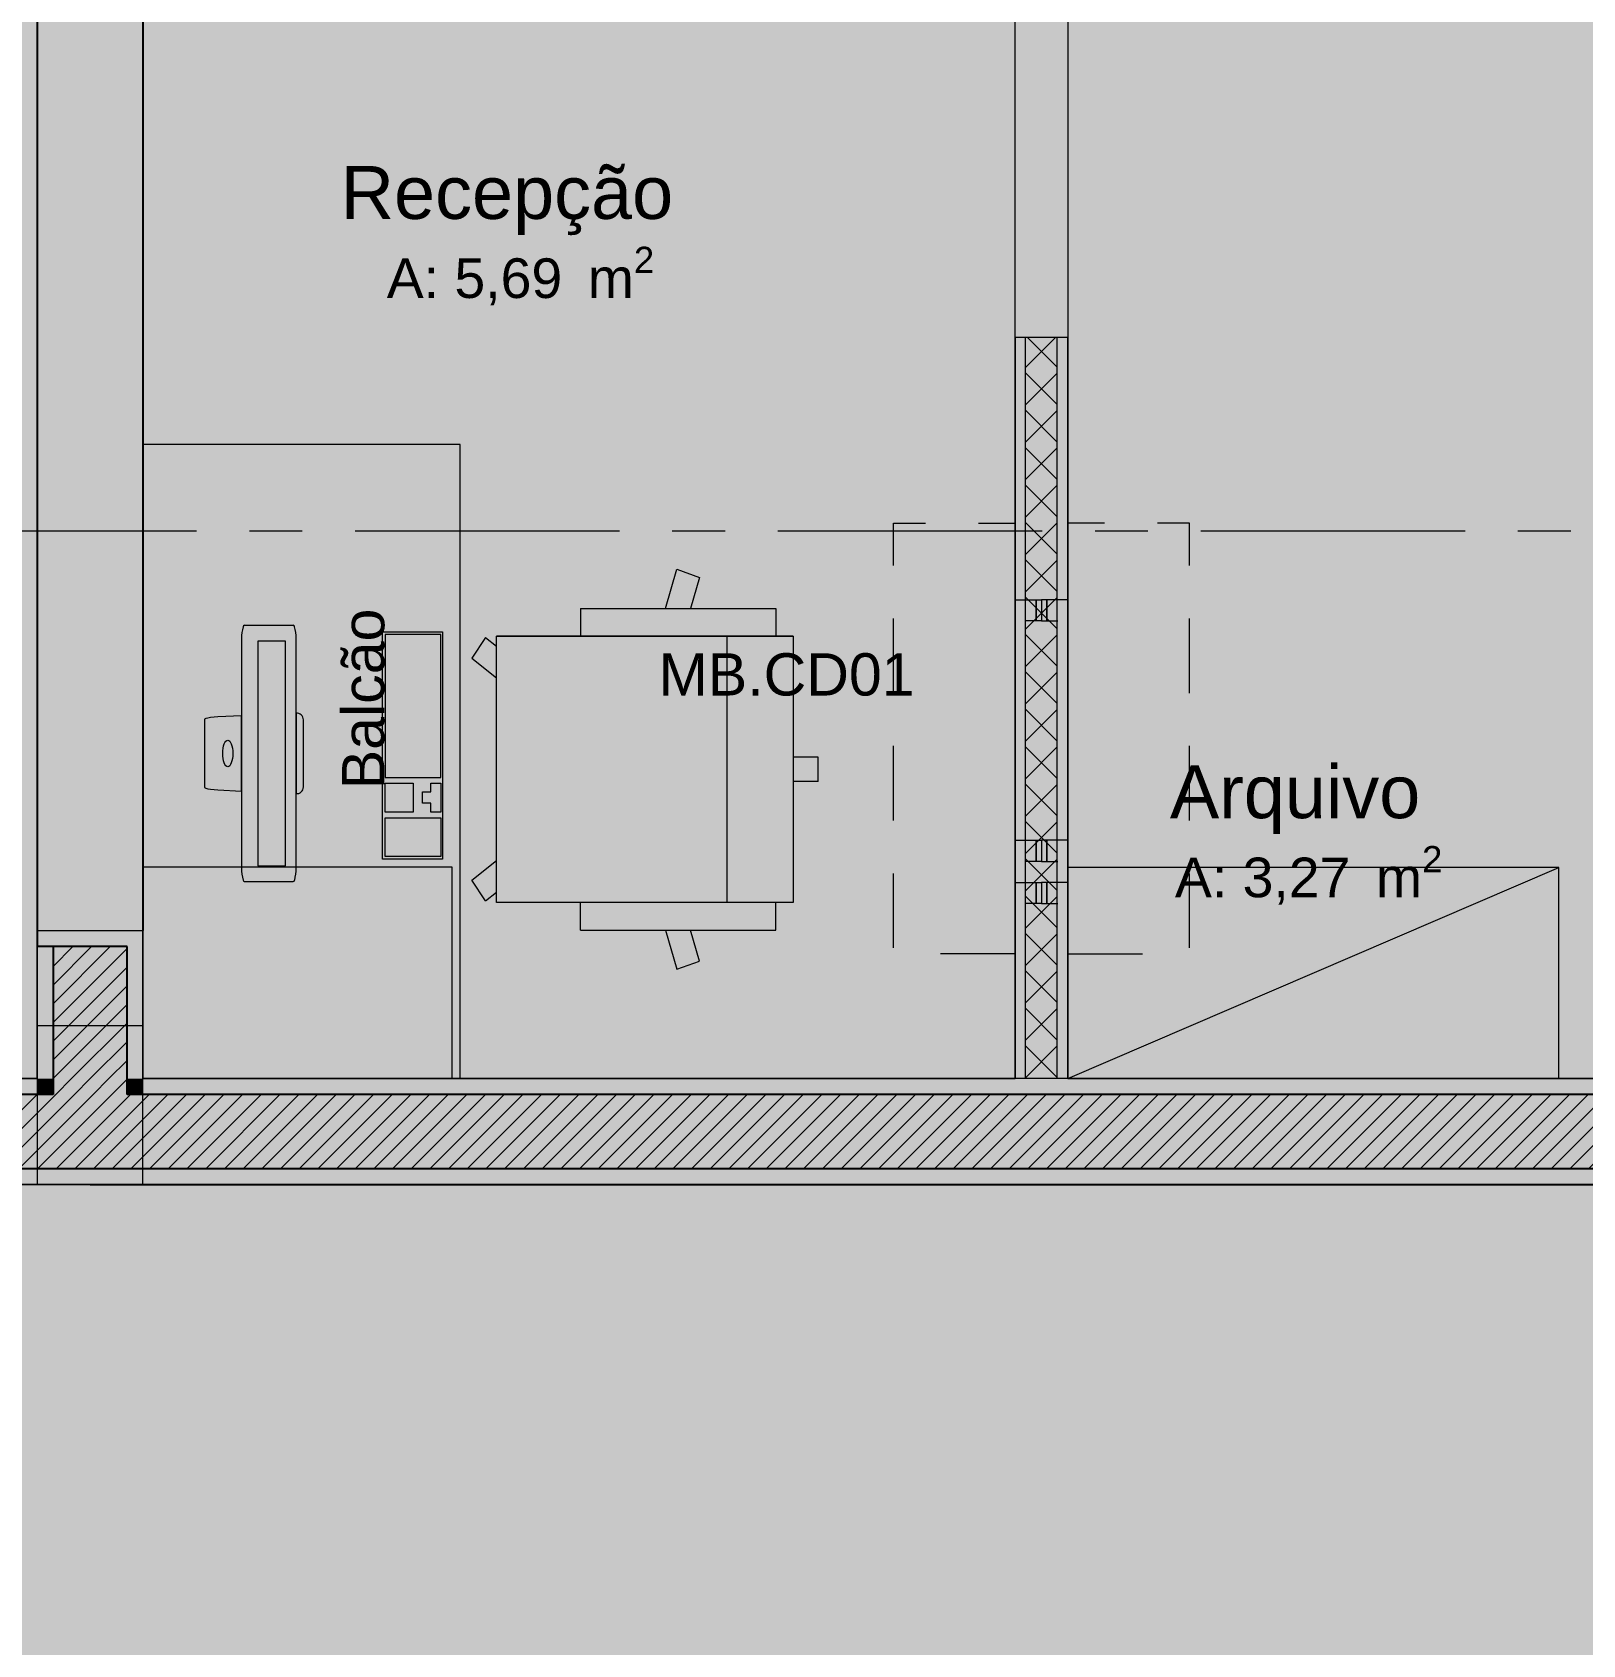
# Model space of a CAD drawing. Header units: metres. Extents: x -77 to 21.6, y -70.6 to -27.7.
# Drawn here: x -54.023 to -51.09, y -57.672 to -54.621 of the extents above; entities that cross this region are included whole.
import ezdxf

# ---------------------------------------------------------------- set-up
doc = ezdxf.new("R2010")
doc.units = ezdxf.units.M
doc.header["$MEASUREMENT"] = 0
doc.linetypes.add('Dot & Dashed', pattern=[0.6, 0.5, -0.05, 0, -0.05])
doc.linetypes.add('Hidden Line', pattern=[0.195611, 0.141111, -0.0545])
for name, color, linetype, lineweight in [('0_Caneta_No__99', 7, 'Continuous', 20), ('Concreto moldado in loco_Pilares.IFC Model_Caneta_No__241', 7, 'Continuous', 13), ('Concreto moldado in loco_Pilares.IFC Model_Caneta_No__4', 7, 'Continuous', 20), ('Janelas Archicad_Caneta_No__241', 7, 'Continuous', 13), ('Janelas Archicad_Caneta_No__3', 7, 'Continuous', 25), ('MOBILIÁRIO_Caneta_No__96', 252, 'Continuous', 0), ('NOTAS-LAYOUT.EXEC_Caneta_No__99', 7, 'Continuous', 20), ('PAREDE CONSTRUIR_Caneta_No__241', 7, 'Continuous', 13), ('PAREDE CONSTRUIR_Caneta_No__3', 7, 'Continuous', 25), ('PAREDE CONSTRUIR_Caneta_No__83', 84, 'Continuous', 0), ('Portas Archicad_Caneta_No__241', 7, 'Continuous', 13), ('Selos de Zona Archicad_Caneta_No__11', 7, 'Continuous', 5)]:
    doc.layers.add(name, color=color, linetype=linetype, lineweight=lineweight)
for name, color, linetype in [('Concreto moldado in loco_Pilares.IFC Model', 7, 'Continuous'), ('Janelas Archicad', 7, 'Continuous'), ('MOBILIÁRIO', 7, 'Continuous'), ('NOTAS-LAYOUT.EXEC', 7, 'Continuous'), ('PAREDE CONSTRUIR', 7, 'Continuous'), ('Portas Archicad', 7, 'Continuous'), ('ZONA', 7, 'Continuous')]:
    doc.layers.add(name, color=color, linetype=linetype)
for name, color, linetype, lineweight, true_color in [('EQUIP - AR CONDICIONADO_Caneta_No__167', 7, 'Continuous', 13, 0x0035d5), ('LAJES.EST_Caneta_No__18', 7, 'Continuous', 0, 0xdfdfdf), ('LAJES.EST_Caneta_No__254', 7, 'Continuous', 0, 0xd1c9ad), ('MOBILIÁRIO_Caneta_No__19', 7, 'Continuous', 0, 0xe9e9e9), ('ZONA_Caneta_No__56', 7, 'Continuous', 0, 0xffe495)]:
    doc.layers.add(name, color=color, linetype=linetype, lineweight=lineweight, true_color=true_color)
doc.styles.add('GENERATED_STYLE_1', font='arial.ttf')
doc.dimstyles.new('GENERATED_STYLE__1', dxfattribs={"dimtxt": 0.1, "dimasz": 0.0475, "dimexe": 0.18, "dimexo": 0.1, "dimgap": 0, "dimtad": 1, "dimzin": 0, "dimdsep": 46, "dimtxsty": 'GENERATED_STYLE_1', "dimblk": 'ARROWHEAD_11', "dimblk1": 'ARROWHEAD_11', "dimblk2": 'ARROWHEAD_11', "dimcen": 0.09, "dimclrd": 256, "dimclre": 256, "dimclrt": 256, "dimadec": 0, "dimazin": 0, "dimtfac": 1, "dimtdec": 4, "dimtmove": 0, "dimatfit": 3, "dimfxl": 0, "dimtolj": 1, "dimtzin": 0, "dimarcsym": 0})
pattern_1 = [(45, (0, 0), (-0.0176776695, 0.0176776695), [])]

# ---------------------------------------------------------------- blocks, each defined once
blk = doc.blocks.new('Recepção_9_28_6', base_point=(-53.0997, -54.9879))
at = {"layer": 'Selos de Zona Archicad_Caneta_No__11', "color": 7, "lineweight": 5, "attachment_point": 2, "style": 'GENERATED_STYLE_1'}
for s, insert, char_height in [('\\A1;{\\pqc;\\pt0,0.55;\\fArial|b0|i0|c0|p0;\\W1.000000;Recepção\\fArial|b0|i0|c0|p0;\\W1.000000;\\A1{\\H.66x;\\S^  ;}\\fArial|b0|i0|c0|p0;\\W1.000000;\\fArial|b0|i0|c0|p0;\\W1.000000;\\A1{\\H.66x;\\S^  ;}}', (-53.0997, -54.8741), 0.1), ('\\A1;{\\pqc;\\pt0,0.55;\\fArial|b0|i0|c0|p0;\\W1.000000;A: 5,69\\fArial|b0|i0|c0|p0;\\W1.000000;\\A1{\\H.66x;\\S^  ;}\\fArial|b0|i0|c0|p0;\\W1.000000; m\\fArial|b0|i0|c0|p0;\\W1.000000;\\A1{\\H.66x;\\S2^  ;}}', (-53.0997, -55.0268), 0.075)]:
    blk.add_mtext(s, dxfattribs=dict(at, insert=insert, char_height=char_height))
blk = doc.blocks.new('Arquivo_9_30_6', base_point=(-51.6085, -56.1216))
at = {"layer": 'Selos de Zona Archicad_Caneta_No__11', "color": 7, "lineweight": 5, "attachment_point": 2, "style": 'GENERATED_STYLE_1'}
for s, insert, char_height in [('\\A1;{\\pqc;\\pt0,0.55;\\fArial|b0|i0|c0|p0;\\W1.000000;Arquivo\\fArial|b0|i0|c0|p0;\\W1.000000;\\A1{\\H.66x;\\S^  ;}\\fArial|b0|i0|c0|p0;\\W1.000000;\\fArial|b0|i0|c0|p0;\\W1.000000;\\A1{\\H.66x;\\S^  ;}}', (-51.6085, -56.0078), 0.1), ('\\A1;{\\pqc;\\pt0,0.55;\\fArial|b0|i0|c0|p0;\\W1.000000;A: 3,27\\fArial|b0|i0|c0|p0;\\W1.000000;\\A1{\\H.66x;\\S^  ;}\\fArial|b0|i0|c0|p0;\\W1.000000; m\\fArial|b0|i0|c0|p0;\\W1.000000;\\A1{\\H.66x;\\S2^  ;}}', (-51.6085, -56.1605), 0.075)]:
    blk.add_mtext(s, dxfattribs=dict(at, insert=insert, char_height=char_height))
blk = doc.blocks.new('Rectangular Window Opening 26')
at = {"layer": 'Janelas Archicad_Caneta_No__241', "color": 7, "linetype": 'Continuous', "lineweight": 13}
for p, q in [((-0.9, 0.2), (-0.87, 0.2)), ((-0.87, 0), (-0.87, 0.2)), ((0.9, 0.2), (0.87, 0.2)), ((0.87, 0), (0.87, 0.2))]:
    blk.add_line(p, q, dxfattribs=at)
at = {"layer": 'Janelas Archicad_Caneta_No__3', "color": 7, "linetype": 'Continuous', "lineweight": 25}
for p, q in [((-0.87, 0.2), (0.87, 0.2)), ((-0.9, 0), (0.9, 0))]:
    blk.add_line(p, q, dxfattribs=at)
blk = doc.blocks.new('Rectangular Door Opening 26')
at = {"layer": 'Portas Archicad_Caneta_No__241', "color": 7, "linetype": 'Continuous', "lineweight": 13}
for p, q in [((-0.4, 0.08), (-0.4, 0.1)), ((0.4, 0.08), (0.4, 0.1)), ((-0.4, 0.02), (-0.4, 0.08)), ((0.4, 0.02), (0.4, 0.08)), ((-0.4, 0), (-0.4, 0.02)), ((0.4, 0), (0.4, 0.02))]:
    blk.add_line(p, q, dxfattribs=at)
blk = doc.blocks.new('Flexible Shelf 26[42]_6', base_point=(-52.064, -56.6006))
at = {"layer": 'MOBILIÁRIO_Caneta_No__96', "color": 252, "linetype": 'Continuous', "lineweight": 13}
blk.add_line((-52.064, -56.6006), (-51.1353, -56.2012), dxfattribs=at)
at = {"layer": 'MOBILIÁRIO_Caneta_No__96', "color": 252, "linetype": 'Continuous', "lineweight": 13, "flags": 128}
blk.add_lwpolyline([(-52.064, -56.6006), (-51.1353, -56.6006), (-51.1353, -56.2012), (-52.064, -56.2012)], close=True, dxfattribs=at)
blk = doc.blocks.new('Ar Condicionado Split 20_2')
at = {"layer": 'EQUIP - AR CONDICIONADO_Caneta_No__167', "color": 162, "linetype": 'Hidden Line', "lineweight": 13, "true_color": 0x0035d5, "flags": 128}
for points in [[(0, 0), (0.23, 0), (0.23, 0.815), (0, 0.815)], [(-0.04, 0.67), (-0.05, 0.67), (-0.05, 0.63), (-0.04, 0.63)], [(0, 0.63), (0, 0.67), (-0.04, 0.67), (-0.04, 0.63)], [(-0.04, 0.215), (-0.05, 0.215), (-0.05, 0.175), (-0.04, 0.175)], [(0, 0.175), (0, 0.215), (-0.04, 0.215), (-0.04, 0.175)], [(-0.04, 0.135), (-0.05, 0.135), (-0.05, 0.095), (-0.04, 0.095)], [(0, 0.095), (0, 0.135), (-0.04, 0.135), (-0.04, 0.095)]]:
    blk.add_lwpolyline(points, close=True, dxfattribs=at)
blk = doc.blocks.new('Office Desk Rect 26[66]_6', base_point=(-53.814, -55.4006))
at = {"layer": 'MOBILIÁRIO_Caneta_No__19', "linetype": 'Continuous', "lineweight": 0, "true_color": 0xe9e9e9}
blk.add_hatch(color=254, dxfattribs=at).paths.add_polyline_path([(-53.814, -55.4006), (-53.814, -56.6006), (-53.214, -56.6006), (-53.214, -55.4006)])
at = {"layer": 'MOBILIÁRIO_Caneta_No__96', "color": 252, "linetype": 'Continuous', "lineweight": 0}
for p, q in [((-53.229, -56.2006), (-53.814, -56.2006)), ((-53.229, -56.6006), (-53.229, -56.2006))]:
    blk.add_line(p, q, dxfattribs=at)
at = {"layer": 'MOBILIÁRIO_Caneta_No__96', "color": 252, "linetype": 'Continuous', "lineweight": 0, "flags": 128}
blk.add_lwpolyline([(-53.814, -55.4006), (-53.814, -56.6006), (-53.214, -56.6006), (-53.214, -55.4006)], close=True, dxfattribs=at)
blk = doc.blocks.new('Office Chair 04 26[67]_6', base_point=(-53.1864, -56.3903))
at = {"layer": 'MOBILIÁRIO_Caneta_No__19', "linetype": 'Continuous', "lineweight": 0, "true_color": 0xe9e9e9}
blk.add_hatch(color=254, dxfattribs=at).paths.add_polyline_path([(-52.6163, -55.7109), (-52.778, -55.7109), (-52.7607, -55.6524), (-52.8037, -55.637), (-52.8256, -55.7109), (-52.9861, -55.7109), (-52.9861, -55.7634), (-53.1451, -55.7634), (-53.1451, -55.7826), (-53.1657, -55.7661), (-53.1916, -55.8053), (-53.1451, -55.8425), (-53.1451, -56.1881), (-53.1916, -56.2253), (-53.1657, -56.2645), (-53.1451, -56.248), (-53.1451, -56.2672), (-52.9861, -56.2672), (-52.9861, -56.3197), (-52.8256, -56.3197), (-52.8037, -56.3936), (-52.7607, -56.3782), (-52.778, -56.3197), (-52.6163, -56.3197), (-52.6163, -56.2672), (-52.5835, -56.2672), (-52.5835, -56.0384), (-52.5364, -56.0384), (-52.5364, -55.9922), (-52.5835, -55.9922), (-52.5835, -55.7634), (-52.6163, -55.7634)])
at = {"layer": 'MOBILIÁRIO_Caneta_No__96', "color": 252, "linetype": 'Continuous', "lineweight": 0}
for p, q in [((-52.8256, -55.7109), (-52.8037, -55.637)), ((-52.8037, -55.637), (-52.7607, -55.6524)), ((-52.7607, -55.6524), (-52.778, -55.7109)), ((-52.9861, -55.7109), (-52.9861, -55.7634)), ((-52.9861, -55.7109), (-52.9861, -55.7634)), ((-52.9861, -55.7109), (-52.6163, -55.7109)), ((-52.6163, -55.7109), (-52.6163, -55.7634)), ((-52.5835, -55.7634), (-53.1451, -55.7634)), ((-53.1451, -56.2672), (-53.1451, -55.7634)), ((-53.1451, -55.7634), (-52.5835, -55.7634)), ((-52.5835, -55.7634), (-53.1451, -55.7634)), ((-52.7089, -56.2672), (-52.7089, -55.7634)), ((-52.5835, -55.7634), (-52.5835, -56.2672)), ((-53.1657, -55.7661), (-53.1916, -55.8053)), ((-53.1657, -55.7661), (-53.1451, -55.7826)), ((-53.1916, -55.8053), (-53.1451, -55.8425)), ((-52.5364, -55.9922), (-52.5835, -55.9922)), ((-52.5364, -56.0384), (-52.5364, -55.9922)), ((-52.5364, -56.0384), (-52.5835, -56.0384)), ((-53.1916, -56.2253), (-53.1451, -56.1881)), ((-53.1657, -56.2645), (-53.1916, -56.2253)), ((-53.1657, -56.2645), (-53.1451, -56.248)), ((-52.5835, -56.2672), (-53.1451, -56.2672)), ((-52.5835, -56.2672), (-53.1451, -56.2672)), ((-52.9861, -56.3197), (-52.9861, -56.2672)), ((-52.9861, -56.3197), (-52.9861, -56.2672)), ((-52.6163, -56.3197), (-52.6163, -56.2672)), ((-52.9861, -56.3197), (-52.6163, -56.3197)), ((-52.8256, -56.3197), (-52.8037, -56.3936)), ((-52.7607, -56.3782), (-52.778, -56.3197)), ((-52.8037, -56.3936), (-52.7607, -56.3782))]:
    blk.add_line(p, q, dxfattribs=at)
blk = doc.blocks.new('Keyboard (Apple) 26[96]_6', base_point=(-53.247, -55.7555))
at = {"layer": 'MOBILIÁRIO_Caneta_No__19', "linetype": 'Continuous', "lineweight": 0, "true_color": 0xe9e9e9}
blk.add_hatch(color=254, dxfattribs=at).paths.add_polyline_path([(-53.361, -55.7555), (-53.361, -56.1855), (-53.247, -56.1855), (-53.247, -55.7555)])
at = {"layer": 'MOBILIÁRIO_Caneta_No__96', "color": 252, "linetype": 'Continuous', "lineweight": 0}
for p, q in [((-53.356, -55.7605), (-53.356, -56.031)), ((-53.2505, -55.7605), (-53.356, -55.7605)), ((-53.2505, -56.031), (-53.2505, -55.7605)), ((-53.356, -56.031), (-53.2505, -56.031)), ((-53.356, -56.0962), (-53.356, -56.0416)), ((-53.356, -56.0416), (-53.303, -56.0416)), ((-53.303, -56.0416), (-53.303, -56.0962)), ((-53.285, -56.0797), (-53.285, -56.0582)), ((-53.285, -56.0582), (-53.269, -56.0582)), ((-53.269, -56.0582), (-53.269, -56.0416)), ((-53.269, -56.0416), (-53.2505, -56.0416)), ((-53.2505, -56.0416), (-53.2505, -56.0962)), ((-53.303, -56.0962), (-53.356, -56.0962)), ((-53.269, -56.0797), (-53.285, -56.0797)), ((-53.269, -56.0962), (-53.269, -56.0797)), ((-53.2505, -56.0962), (-53.269, -56.0962)), ((-53.356, -56.1805), (-53.356, -56.1069)), ((-53.356, -56.1069), (-53.2505, -56.1069)), ((-53.2505, -56.1069), (-53.2505, -56.1805)), ((-53.2505, -56.1805), (-53.356, -56.1805))]:
    blk.add_line(p, q, dxfattribs=at)
at = {"layer": 'MOBILIÁRIO_Caneta_No__96', "color": 252, "linetype": 'Continuous', "lineweight": 0, "flags": 128}
blk.add_lwpolyline([(-53.361, -55.7555), (-53.247, -55.7555), (-53.247, -56.1855), (-53.361, -56.1855)], close=True, dxfattribs=at)
blk = doc.blocks.new('iMac 26[97]_6', base_point=(-53.5103, -55.9853))
at = {"layer": 'MOBILIÁRIO_Caneta_No__19', "linetype": 'Continuous', "lineweight": 0, "true_color": 0xe9e9e9}
for points in [[(-53.5299, -55.7427), (-53.6216, -55.7427), (-53.6217, -55.7427, 0.267414), (-53.6246, -55.7457, 0.076493), (-53.6273, -55.7681), (-53.5243, -55.7681, 0.076493), (-53.527, -55.7456, 0.267414)], [(-53.5299, -56.2278, 0.267414), (-53.527, -56.2249, 0.064809), (-53.5243, -56.2024), (-53.5243, -55.7681), (-53.6273, -55.7681), (-53.6273, -56.2024, 0.076493), (-53.6246, -56.2248, 0.267414), (-53.6217, -56.2278)], [(-53.6977, -55.9216), (-53.6977, -56.049), (-53.6975, -56.05), (-53.6953, -56.051), (-53.6913, -56.0521), (-53.6859, -56.053), (-53.6794, -56.0537), (-53.6724, -56.0542), (-53.6273, -56.0566), (-53.6273, -55.9139), (-53.6724, -55.9163), (-53.6794, -55.9168), (-53.6859, -55.9175), (-53.6913, -55.9185), (-53.6953, -55.9195), (-53.6975, -55.9205)], [(-53.5103, -55.9218, 0.431428), (-53.5242, -55.9091), (-53.5242, -56.0614, 0.443051), (-53.5103, -56.0488)]]:
    blk.add_hatch(color=254, dxfattribs=at).paths.add_polyline_path(points)
at = {"layer": 'MOBILIÁRIO_Caneta_No__96', "color": 252, "linetype": 'Continuous', "lineweight": 0}
for p, q in [((-53.6217, -55.7427), (-53.6216, -55.7427)), ((-53.6216, -55.7427), (-53.5299, -55.7427)), ((-53.6273, -55.7681), (-53.6273, -56.2024)), ((-53.5443, -55.7727), (-53.5964, -55.7727)), ((-53.5964, -55.7727), (-53.5964, -56.1978)), ((-53.5443, -56.1978), (-53.5443, -55.7727)), ((-53.5243, -56.2024), (-53.5243, -55.7681)), ((-53.5964, -56.1978), (-53.5443, -56.1978)), ((-53.6217, -56.2278), (-53.5299, -56.2278))]:
    blk.add_line(p, q, dxfattribs=at)
at = {"layer": 'MOBILIÁRIO_Caneta_No__96', "color": 252, "linetype": 'Continuous', "lineweight": 0, "flags": 128}
blk.add_lwpolyline([(-53.6977, -55.9216), (-53.6977, -56.049), (-53.6975, -56.05), (-53.6953, -56.051), (-53.6913, -56.0521), (-53.6859, -56.053), (-53.6794, -56.0537), (-53.6724, -56.0542), (-53.6273, -56.0566), (-53.6273, -55.9139), (-53.6724, -55.9163), (-53.6794, -55.9168), (-53.6859, -55.9175), (-53.6913, -55.9185), (-53.6953, -55.9195), (-53.6975, -55.9205)], close=True, dxfattribs=at)
blk.add_lwpolyline([(-53.5103, -55.9218, 0.431428), (-53.5242, -55.9091), (-53.5242, -56.0614, 0.443051), (-53.5103, -56.0488)], format="xyb", close=True, dxfattribs=at)
at = {"layer": 'MOBILIÁRIO_Caneta_No__96', "color": 252, "linetype": 'Continuous', "lineweight": 0}
for centre, radius, start, end in [((-53.5533, -55.7656), 0.074, 164.391, 181.8878), ((-53.6206, -55.7467), 0.00413, 106.441, 166.3266), ((-53.531, -55.7467), 0.00416, 14.7669, 74.6524), ((-53.5986, -55.7656), 0.0743, 358.1194, 15.6162), ((-53.5533, -56.2049), 0.074, 178.1122, 195.609), ((-53.6118, -56.2033), 0.0876, 345.716, 0.5484), ((-53.6206, -56.2238), 0.00413, 193.6734, 253.559), ((-53.531, -56.2238), 0.00416, 285.3476, 345.2331)]:
    blk.add_arc(centre, radius, start, end, dxfattribs=at)
blk.add_ellipse((-53.6535, -55.9853), major_axis=(0, 0.0252), ratio=0.377358, dxfattribs=at)
blk = doc.blocks.new('ARROWHEAD_11')
at = {"color": 0, "linetype": 'Continuous', "lineweight": 0}
blk.add_line((0, 0), (-1, 0), dxfattribs=at)
at = {"color": 0, "linetype": 'Continuous', "lineweight": 0, "const_width": 0.25, "flags": 128}
blk.add_lwpolyline([(-0.125, 0, 1), (0.125, 0, 1)], format="xyb", close=True, dxfattribs=at)
blk = doc.blocks.new('Label_154_6', base_point=(-53.3254, -55.5968))
at = {"layer": 'NOTAS-LAYOUT.EXEC_Caneta_No__99', "color": 7, "lineweight": 20, "insert": (-53.4373, -55.7695), "char_height": 0.08, "attachment_point": 2, "rotation": 90, "style": 'GENERATED_STYLE_1'}
blk.add_mtext('\\A1;{\\pqc;\\pt0,99;\\fArial|b0|i0|c0|p0;\\W1.000000;Balcão\\fArial|b0|i0|c0|p0;\\W1.000000;\\A1{\\H.66x;\\S^  ;}\\fArial|b0|i0|c0|p0;\\W1.000000;\\fArial|b0|i0|c0|p0;\\W1.000000;\\A1{\\H.66x;\\S^  ;}\\fArial|b0|i0|c0|p0;\\W1.000000;\\fArial|b0|i0|c0|p0;\\W1.000000;\\fArial|b0|i0|c0|p0;\\W1.000000;\\fArial|b0|i0|c0|p0;\\W1.000000;\\fArial|b0|i0|c0|p0;\\W1.000000;\\fArial|b0|i0|c0|p0;\\W1.000000;\\fArial|b0|i0|c0|p0;\\W1.000000;\\A1{\\H.66x;\\S^  ;}\\fArial|b0|i0|c0|p0;\\W1.000000;\\fArial|b0|i0|c0|p0;\\W1.000000;\\A1{\\H.66x;\\S^  ;}\\fArial|b0|i0|c0|p0;\\W1.000000;\\fArial|b0|i0|c0|p0;\\W1.000000;\\fArial|b0|i0|c0|p0;\\W1.000000;\\fArial|b0|i0|c0|p0;\\W1.000000;\\fArial|b0|i0|c0|p0;\\W1.000000;\\fArial|b0|i0|c0|p0;\\W1.000000;\\fArial|b0|i0|c0|p0;\\W1.000000;\\A1{\\H.66x;\\S^  ;}\\fArial|b0|i0|c0|p0;\\W1.000000;\\fArial|b0|i0|c0|p0;\\W1.000000;\\A1{\\H.66x;\\S^  ;}\\fArial|b0|i0|c0|p0;\\W1.000000;\\fArial|b0|i0|c0|p0;\\W1.000000;\\fArial|b0|i0|c0|p0;\\W1.000000;\\fArial|b0|i0|c0|p0;\\W1.000000;\\fArial|b0|i0|c0|p0;\\W1.000000;\\fArial|b0|i0|c0|p0;\\W1.000000;\\fArial|b0|i0|c0|p0;\\W1.000000;\\A1{\\H.66x;\\S^  ;}\\fArial|b0|i0|c0|p0;\\W1.000000;\\fArial|b0|i0|c0|p0;\\W1.000000;\\A1{\\H.66x;\\S^  ;}\\fArial|b0|i0|c0|p0;\\W1.000000;\\fArial|b0|i0|c0|p0;\\W1.000000;\\fArial|b0|i0|c0|p0;\\W1.000000;\\fArial|b0|i0|c0|p0;\\W1.000000;\\fArial|b0|i0|c0|p0;\\W1.000000;\\fArial|b0|i0|c0|p0;\\W1.000000;\\fArial|b0|i0|c0|p0;\\W1.000000;\\A1{\\H.66x;\\S^  ;}\\fArial|b0|i0|c0|p0;\\W1.000000;\\fArial|b0|i0|c0|p0;\\W1.000000;\\A1{\\H.66x;\\S^  ;}\\fArial|b0|i0|c0|p0;\\W1.000000;\\fArial|b0|i0|c0|p0;\\W1.000000;\\fArial|b0|i0|c0|p0;\\W1.000000;\\fArial|b0|i0|c0|p0;\\W1.000000;\\fArial|b0|i0|c0|p0;\\W1.000000;\\fArial|b0|i0|c0|p0;\\W1.000000;\\fArial|b0|i0|c0|p0;\\W1.000000;\\A1{\\H.66x;\\S^  ;}\\fArial|b0|i0|c0|p0;\\W1.000000;}', dxfattribs=at)
blk = doc.blocks.new('Label_158_6', base_point=(-52.7263, -55.7714))
at = {"layer": 'NOTAS-LAYOUT.EXEC_Caneta_No__99', "color": 7, "lineweight": 20, "insert": (-52.4835, -55.7958), "char_height": 0.08, "attachment_point": 2, "style": 'GENERATED_STYLE_1'}
blk.add_mtext('\\A1;{\\pqc;\\pt0,99;\\fArial|b0|i0|c0|p0;\\W1.000000;MB.CD01\\fArial|b0|i0|c0|p0;\\W1.000000;\\A1{\\H.66x;\\S^  ;}\\fArial|b0|i0|c0|p0;\\W1.000000;\\fArial|b0|i0|c0|p0;\\W1.000000;\\A1{\\H.66x;\\S^  ;}\\fArial|b0|i0|c0|p0;\\W1.000000;\\fArial|b0|i0|c0|p0;\\W1.000000;\\fArial|b0|i0|c0|p0;\\W1.000000;\\fArial|b0|i0|c0|p0;\\W1.000000;\\fArial|b0|i0|c0|p0;\\W1.000000;\\fArial|b0|i0|c0|p0;\\W1.000000;\\fArial|b0|i0|c0|p0;\\W1.000000;\\A1{\\H.66x;\\S^  ;}\\fArial|b0|i0|c0|p0;\\W1.000000;\\fArial|b0|i0|c0|p0;\\W1.000000;\\A1{\\H.66x;\\S^  ;}\\fArial|b0|i0|c0|p0;\\W1.000000;\\fArial|b0|i0|c0|p0;\\W1.000000;\\fArial|b0|i0|c0|p0;\\W1.000000;\\fArial|b0|i0|c0|p0;\\W1.000000;\\fArial|b0|i0|c0|p0;\\W1.000000;\\fArial|b0|i0|c0|p0;\\W1.000000;\\fArial|b0|i0|c0|p0;\\W1.000000;\\A1{\\H.66x;\\S^  ;}\\fArial|b0|i0|c0|p0;\\W1.000000;\\fArial|b0|i0|c0|p0;\\W1.000000;\\A1{\\H.66x;\\S^  ;}\\fArial|b0|i0|c0|p0;\\W1.000000;\\fArial|b0|i0|c0|p0;\\W1.000000;\\fArial|b0|i0|c0|p0;\\W1.000000;\\fArial|b0|i0|c0|p0;\\W1.000000;\\fArial|b0|i0|c0|p0;\\W1.000000;\\fArial|b0|i0|c0|p0;\\W1.000000;\\fArial|b0|i0|c0|p0;\\W1.000000;\\A1{\\H.66x;\\S^  ;}\\fArial|b0|i0|c0|p0;\\W1.000000;\\fArial|b0|i0|c0|p0;\\W1.000000;\\A1{\\H.66x;\\S^  ;}\\fArial|b0|i0|c0|p0;\\W1.000000;\\fArial|b0|i0|c0|p0;\\W1.000000;\\fArial|b0|i0|c0|p0;\\W1.000000;\\fArial|b0|i0|c0|p0;\\W1.000000;\\fArial|b0|i0|c0|p0;\\W1.000000;\\fArial|b0|i0|c0|p0;\\W1.000000;\\fArial|b0|i0|c0|p0;\\W1.000000;\\A1{\\H.66x;\\S^  ;}\\fArial|b0|i0|c0|p0;\\W1.000000;\\fArial|b0|i0|c0|p0;\\W1.000000;\\A1{\\H.66x;\\S^  ;}\\fArial|b0|i0|c0|p0;\\W1.000000;\\fArial|b0|i0|c0|p0;\\W1.000000;\\fArial|b0|i0|c0|p0;\\W1.000000;\\fArial|b0|i0|c0|p0;\\W1.000000;\\fArial|b0|i0|c0|p0;\\W1.000000;\\fArial|b0|i0|c0|p0;\\W1.000000;\\fArial|b0|i0|c0|p0;\\W1.000000;\\A1{\\H.66x;\\S^  ;}\\fArial|b0|i0|c0|p0;\\W1.000000;}', dxfattribs=at)

msp = doc.modelspace()

# ---------------------------------------------------------------- hatches: boundary and pattern name
at = {"layer": 'Concreto moldado in loco_Pilares.IFC Model', "linetype": 'Continuous', "lineweight": 0, "true_color": 0x000000}
msp.add_hatch(color=18, dxfattribs=at).paths.add_polyline_path([(-54.0143, -56.8006), (-53.8143, -56.8006), (-53.8143, -56.5006), (-54.0143, -56.5006)])
at = {"layer": 'LAJES.EST_Caneta_No__18', "linetype": 'Continuous', "lineweight": 0, "true_color": 0xdfdfdf}
h = msp.add_hatch(dxfattribs=at)
h.set_pattern_fill('Piso_Externo__0006', color=254, style=0, pattern_type=2)
h.set_pattern_definition([(45, (0, 0.6), (-0.1909188, 0.1909188), [0, -0.18, 0, -0.27]), (110, (0.6, 0.6), (0.253717, 0.09234544), [0, -0.132, 0, -0.228])])
h.paths.add_polyline_path([(-76.514, -65.1016), (-73.814, -65.1016, -0.414214), (-75.814, -67.1016), (-66.814, -67.1016, -0.414214), (-68.814, -65.1016), (-68.814, -62.301), (-68.814, -45.4002, -0.414214), (-66.514, -43.1002), (-65.914, -43.1002), (-65.914, -42.3002), (-66.514, -42.3002), (-66.514, -38.2041), (-65.114, -38.2041), (-65.114, -36.7038), (-66.514, -36.7038), (-66.514, -32.5997), (-65.114, -32.5997), (-56.714, -32.5997), (-53.814, -32.5997), (-44.014, -32.5997), (-44.014, -42.3002), (-53.814, -42.3002), (-53.814, -47.1002), (-44.014, -47.1002), (-44.014, -50.8516), (-45.6136, -50.8516), (-45.6136, -52.3506), (-44.014, -52.3506), (-44.014, -60.3006), (-48.9163, -60.3006), (-48.9163, -61.1006), (-44.3609, -61.1006), (-44.3609, -67.1016), (-44.014, -67.1016), (-41.514, -67.1016), (-41.514, -28.1016), (-41.714, -28.1016), (-41.714, -60.3006), (-43.014, -60.3006), (-43.014, -30.0016), (-66.514, -30.0016), (-66.514, -28.1016), (-76.514, -28.1016)])
h.paths.add_polyline_path([(-73.814, -45.1016), (-76.314, -45.1016), (-76.314, -43.0892), (-75.7984, -43.0908, -0.414214), (-73.8139, -45.0876)], flags=0)
h.paths.add_polyline_path([(-73.814, -45.5846, -0.009328), (-73.814, -45.6604)], flags=0)
h.paths.add_polyline_path([(-52.814, -46.3002), (-52.814, -43.1002), (-44.014, -43.1002), (-44.014, -46.3002)], flags=0)
h.paths.add_polyline_path([(-67.714, -34.1), (-76.314, -34.1), (-76.314, -32.5997), (-67.714, -32.5997)], flags=0)
at = {"layer": 'LAJES.EST_Caneta_No__254', "linetype": 'Continuous', "lineweight": 0, "true_color": 0xd1c9ad}
h = msp.add_hatch(dxfattribs=at)
h.set_pattern_fill('Haie_OD_0006', color=9, style=0, pattern_type=2)
h.set_pattern_definition([(45, (0, 0.5), (-0.159099, 0.159099), [0, -0.15, 0, -0.225]), (110, (0.5, 0.5), (0.21143084, 0.07695453), [0, -0.11, 0, -0.19])])
h.paths.add_polyline_path([(-65.114, -47.1002), (-66.514, -47.1002), (-66.514, -60.3006), (-56.514, -60.3006), (-44.014, -60.3006), (-44.014, -56.6006), (-50.5957, -56.6006), (-50.5957, -54.2479), (-52.6157, -54.2479), (-52.6157, -52.5506), (-50.5957, -52.5506), (-45.6136, -52.5506), (-45.6136, -50.8516), (-44.014, -50.8516), (-44.014, -47.1002), (-53.814, -47.1002), (-53.814, -42.3002), (-44.014, -42.3002), (-44.014, -37.1002), (-51.174, -37.1002), (-51.174, -32.5997), (-53.814, -32.5997), (-56.714, -32.5997), (-58.7637, -32.5997), (-58.7637, -34.9038), (-63.464, -34.9038), (-63.464, -36.5038), (-65.114, -36.5038), (-65.114, -38.4037), (-63.464, -38.4037), (-63.464, -42.1002), (-65.114, -42.1002), (-65.114, -42.3002)])
h.paths.add_polyline_path([(-60.5596, -42.1002), (-60.5596, -38.4037), (-58.8637, -38.4037), (-58.8637, -42.1002)], flags=0)
h.paths.add_polyline_path([(-59.064, -48.7001), (-59.064, -47.3002), (-56.714, -47.3002), (-56.714, -48.7001)], flags=0)
at = {"layer": 'PAREDE CONSTRUIR', "linetype": 'Continuous', "lineweight": 0, "true_color": 0xffffff}
for points in [[(-52.164, -56.6006), (-52.144, -56.6006), (-52.144, -55.1986), (-52.164, -55.1986)], [(-52.064, -55.1986), (-52.084, -55.1986), (-52.084, -56.6006), (-52.064, -56.6006)], [(-53.814, -56.3206), (-54.014, -56.3206), (-54.014, -56.3506), (-53.844, -56.3506), (-53.814, -56.3506)], [(-54.014, -56.6006), (-53.984, -56.6006), (-53.984, -56.3506), (-54.014, -56.3506)], [(-53.814, -56.3506), (-53.844, -56.3506), (-53.844, -56.6006), (-53.814, -56.6006)], [(-54.0594, -56.6006), (-54.0594, -56.6306), (-54.014, -56.6306), (-54.014, -56.6006)], [(-53.984, -56.6006), (-54.014, -56.6006), (-54.014, -56.6306), (-53.984, -56.6306)], [(-53.814, -56.6006), (-53.844, -56.6006), (-53.844, -56.6306), (-53.814, -56.6306)], [(-50.2165, -56.6006), (-53.814, -56.6006), (-53.814, -56.6306), (-50.2165, -56.6306)], [(-50.2165, -56.7706), (-54.0594, -56.7706), (-54.0594, -56.8006), (-50.2165, -56.8006)]]:
    msp.add_hatch(color=7, dxfattribs=at).paths.add_polyline_path(points)
at = {"layer": 'PAREDE CONSTRUIR', "linetype": 'Continuous', "lineweight": 0, "true_color": 0x000000}
h = msp.add_hatch(dxfattribs=at)
h.set_pattern_fill('common_brick_0006', color=18, style=0, pattern_type=2)
h.set_pattern_definition(pattern_1)
h.paths.add_polyline_path([(-53.984, -56.6006), (-53.844, -56.6006), (-53.844, -56.3506), (-53.984, -56.3506)])
h = msp.add_hatch(dxfattribs=at)
h.set_pattern_fill('common_brick_0006', color=18, style=0, pattern_type=2)
h.set_pattern_definition(pattern_1)
h.paths.add_polyline_path([(-53.844, -56.6006), (-53.984, -56.6006), (-53.984, -56.6306), (-53.844, -56.6306)])
h = msp.add_hatch(dxfattribs=at)
h.set_pattern_fill('common_brick_0006', color=18, style=0, pattern_type=2)
h.set_pattern_definition(pattern_1)
h.paths.add_polyline_path([(-54.0594, -56.6306), (-54.0594, -56.7706), (-53.984, -56.7706), (-53.984, -56.6306)])
h = msp.add_hatch(dxfattribs=at)
h.set_pattern_fill('common_brick_0006', color=18, style=0, pattern_type=2)
h.set_pattern_definition(pattern_1)
h.paths.add_polyline_path([(-53.844, -56.6306), (-53.984, -56.6306), (-53.984, -56.7706), (-53.844, -56.7706)])
h = msp.add_hatch(dxfattribs=at)
h.set_pattern_fill('common_brick_0006', color=18, style=0, pattern_type=2)
h.set_pattern_definition(pattern_1)
h.paths.add_polyline_path([(-53.844, -56.7706), (-50.2165, -56.7706), (-50.2165, -56.7106), (-50.2165, -56.6506), (-50.2165, -56.6306), (-53.844, -56.6306)])
at = {"layer": 'PAREDE CONSTRUIR_Caneta_No__83', "linetype": 'Continuous', "lineweight": 0}
h = msp.add_hatch(dxfattribs=at)
h.set_pattern_fill('Placomur_0006', color=84, style=0, pattern_type=2)
h.set_pattern_definition([(45, (0, 0), (-0.03535534, 0.03535534), []), (135, (0, 0), (0.03535534, 0.03535534), [])])
h.paths.add_polyline_path([(-52.084, -55.1986), (-52.144, -55.1986), (-52.144, -56.6006), (-52.084, -56.6006)])

# ---------------------------------------------------------------- linework, layer by layer
at = {"layer": '0_Caneta_No__99', "color": 7, "linetype": 'Dot & Dashed', "lineweight": 20}
msp.add_line((-76.6125, -55.5643), (-41.4312, -55.5643), dxfattribs=at)
at = {"layer": 'Concreto moldado in loco_Pilares.IFC Model_Caneta_No__241', "color": 7, "linetype": 'Continuous', "lineweight": 13, "flags": 128}
msp.add_lwpolyline([(-54.0143, -56.8006), (-53.8143, -56.8006), (-53.8143, -56.5006), (-54.0143, -56.5006)], close=True, dxfattribs=at)
at = {"layer": 'Concreto moldado in loco_Pilares.IFC Model_Caneta_No__4', "color": 7, "linetype": 'Continuous', "lineweight": 20, "flags": 128}
msp.add_lwpolyline([(-54.0143, -56.8006), (-53.8143, -56.8006), (-53.8143, -56.5006), (-54.0143, -56.5006)], close=True, dxfattribs=at)
at = {"layer": 'PAREDE CONSTRUIR_Caneta_No__241', "color": 7, "linetype": 'Continuous', "lineweight": 13}
for p, q in [((-52.144, -55.1986), (-52.164, -55.1986)), ((-52.144, -56.6006), (-52.144, -55.1986)), ((-52.084, -55.1986), (-52.144, -55.1986)), ((-52.084, -56.6006), (-52.084, -55.1986)), ((-52.064, -55.1986), (-52.084, -55.1986)), ((-54.014, -56.3206), (-53.814, -56.3206)), ((-54.014, -56.3506), (-54.014, -56.3206)), ((-53.814, -56.3506), (-53.814, -56.3206))]:
    msp.add_line(p, q, dxfattribs=at)
at = {"layer": 'PAREDE CONSTRUIR_Caneta_No__241', "color": 7, "linetype": 'Continuous', "lineweight": 13, "flags": 128}
for points in [[(-52.164, -55.1986), (-52.164, -56.6006)], [(-52.064, -56.6006), (-52.064, -55.1986)], [(-54.014, -56.3506), (-54.014, -56.6006)], [(-53.814, -56.6006), (-53.814, -56.3506)], [(-54.014, -56.6006), (-54.0594, -56.6006)], [(-50.2165, -56.6006), (-53.814, -56.6006)], [(-52.144, -56.6006), (-52.164, -56.6006)], [(-52.084, -56.6006), (-52.144, -56.6006)], [(-52.064, -56.6006), (-52.084, -56.6006)], [(-54.0594, -56.8006), (-50.2165, -56.8006)]]:
    msp.add_lwpolyline(points, dxfattribs=at)
at = {"layer": 'PAREDE CONSTRUIR_Caneta_No__3', "color": 7, "linetype": 'Continuous', "lineweight": 25}
for p, q in [((-53.844, -56.3506), (-54.014, -56.3506)), ((-53.984, -56.3506), (-53.984, -56.6006)), ((-53.844, -56.6006), (-53.844, -56.3506)), ((-53.984, -56.6006), (-53.984, -56.6306)), ((-53.984, -56.6006), (-53.984, -56.6306)), ((-53.844, -56.6306), (-53.844, -56.6006)), ((-53.844, -56.6306), (-53.844, -56.6006)), ((-53.984, -56.6306), (-54.0594, -56.6306)), ((-50.2165, -56.6306), (-53.844, -56.6306)), ((-54.0594, -56.7706), (-53.984, -56.7706)), ((-53.984, -56.7706), (-53.844, -56.7706)), ((-53.844, -56.7706), (-50.2165, -56.7706))]:
    msp.add_line(p, q, dxfattribs=at)
at = {"layer": 'ZONA_Caneta_No__56', "color": 41, "linetype": 'Continuous', "lineweight": 0, "true_color": 0xffe495, "flags": 128}
for points in [[(-64.914, -36.7038), (-64.914, -38.2037), (-56.514, -38.2037), (-56.514, -52.5506), (-62.614, -52.5506), (-62.614, -54.0506), (-56.514, -54.0506), (-56.514, -56.6006), (-54.014, -56.6006), (-54.014, -52.3506), (-45.8136, -52.3506), (-45.8136, -50.8516), (-54.014, -50.8516), (-54.014, -36.7038), (-56.514, -36.7038)], [(-53.814, -56.6006), (-52.164, -56.6006), (-52.164, -54.3479), (-52.7157, -54.3479), (-52.7157, -52.5506), (-53.814, -52.5506)], [(-50.6117, -54.3479), (-52.064, -54.3479), (-52.064, -56.6006), (-50.6117, -56.6006)], [(-44.014, -60.3006), (-44.014, -56.8006), (-56.514, -56.8006), (-56.514, -60.3006)]]:
    msp.add_lwpolyline(points, close=True, dxfattribs=at)

# ---------------------------------------------------------------- block references
at = {"layer": 'EQUIP - AR CONDICIONADO_Caneta_No__167', "color": 162, "linetype": 'Hidden Line', "lineweight": 13, "true_color": 0x0035d5, "xscale": -1}
msp.add_blockref('Ar Condicionado Split 20_2', (-52.164, -56.3645), dxfattribs=at)
at = {"layer": 'EQUIP - AR CONDICIONADO_Caneta_No__167', "color": 162, "linetype": 'Hidden Line', "lineweight": 13, "true_color": 0x0035d5}
msp.add_blockref('Ar Condicionado Split 20_2', (-52.064, -56.3645), dxfattribs=at)
at = {"layer": 'Janelas Archicad', "color": 7, "linetype": 'Continuous', "lineweight": 0, "rotation": 270}
msp.add_blockref('Rectangular Window Opening 26', (-54.014, -55.4506), dxfattribs=at)
at = {"layer": 'MOBILIÁRIO', "color": 252, "linetype": 'Continuous', "lineweight": 0}
for name, p in [('iMac 26[97]_6', (-53.5103, -55.9853)), ('Flexible Shelf 26[42]_6', (-52.064, -56.6006))]:
    msp.add_blockref(name, p, dxfattribs=at)
at = {"layer": 'MOBILIÁRIO_Caneta_No__96', "color": 252, "linetype": 'Continuous', "lineweight": 0}
for name, p in [('Office Desk Rect 26[66]_6', (-53.814, -55.4006)), ('Office Chair 04 26[67]_6', (-53.1864, -56.3903)), ('Keyboard (Apple) 26[96]_6', (-53.247, -55.7555))]:
    msp.add_blockref(name, p, dxfattribs=at)
at = {"layer": 'NOTAS-LAYOUT.EXEC', "color": 251, "linetype": 'Continuous', "lineweight": 5, "true_color": 0x6b6b6b}
for name, p in [('Label_154_6', (-53.3254, -55.5968)), ('Label_158_6', (-52.7263, -55.7714))]:
    msp.add_blockref(name, p, dxfattribs=at)
at = {"layer": 'Portas Archicad', "color": 252, "linetype": 'Continuous', "lineweight": 0, "rotation": 90}
msp.add_blockref('Rectangular Door Opening 26', (-52.064, -54.7986), dxfattribs=at)
at = {"layer": 'ZONA', "color": 7, "linetype": 'Continuous', "lineweight": 0}
for name, p in [('Recepção_9_28_6', (-53.0997, -54.9879)), ('Arquivo_9_30_6', (-51.6085, -56.1216))]:
    msp.add_blockref(name, p, dxfattribs=at)

# ---------------------------------------------------------------- dimensions: what is measured, and where the dimension line sits
at = {"color": 24, "linetype": 'Continuous', "lineweight": 13, "true_color": 0x982312}
msp.add_linear_dim(base=(-50.8433177074, -56.8005683508), p1=(-50.2640342478, -56.8005683508), p2=(-54.0140342478, -56.8005683508), angle=90, location=(-50.9133177077, -56.8045703361), text_rotation=90, dimstyle='GENERATED_STYLE__1', dxfattribs=at).render()

doc.saveas('drawing.dxf')
